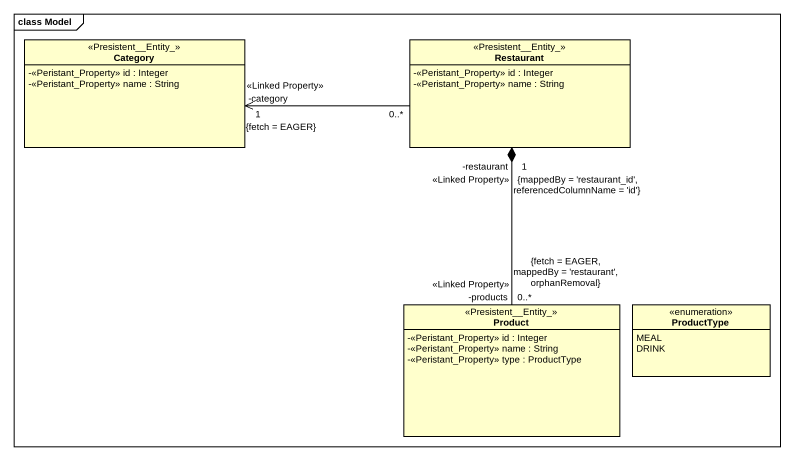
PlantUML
@startuml
mainframe class Model
hide circle
hide empty members
skinparam classAttributeIconSize 0
class Category <<Presistent__Entity_>> {
  -<<Peristant_Property>> id : Integer
  -<<Peristant_Property>> name : String
}
class Restaurant <<Presistent__Entity_>> {
  -<<Peristant_Property>> id : Integer
  -<<Peristant_Property>> name : String
}
class Product <<Presistent__Entity_>> {
  -<<Peristant_Property>> id : Integer
  -<<Peristant_Property>> name : String
  -<<Peristant_Property>> type : ProductType
}
enum ProductType {
  MEAL
  DRINK
}
Restaurant "0..*" -left-> "1\n-category\n<<Linked Property>>\n{fetch = EAGER}" Category
Restaurant "-restaurant\n1\n<<Linked Property>>\n{mappedBy = 'restaurant_id', referencedColumnName = 'id'}" *-- "-products\n0..*\n<<Linked Property>>\n{fetch = EAGER, mappedBy = 'restaurant', orphanRemoval}" Product
@enduml
